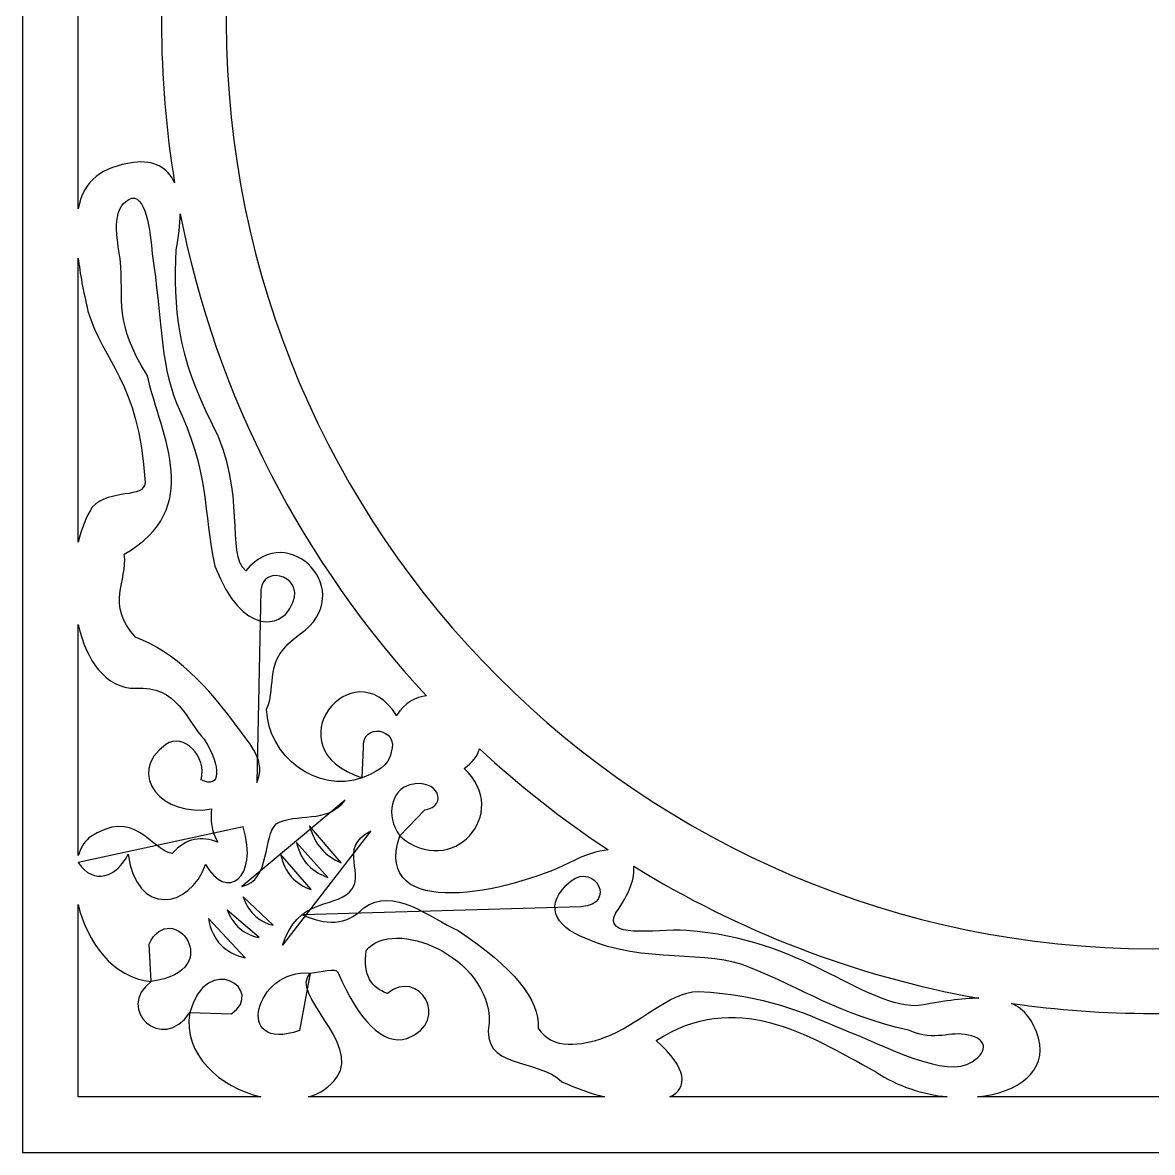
# Model space of a CAD drawing. Header units: centimetres. Extents: x -11.6 to 13.8, y -13.3 to 12.1.
# Drawn here: x -11.6 to 1.1, y -13.3 to -0.61 of the extents above; entities that cross this region are included whole.
import ezdxf

# ---------------------------------------------------------------- set-up
doc = ezdxf.new("R2010")
doc.units = ezdxf.units.CM
doc.header["$MEASUREMENT"] = 0
doc.layers.add('layer 1', color=7, linetype='Continuous')

msp = doc.modelspace()

# ---------------------------------------------------------------- linework, layer by layer
at = {"layer": 'layer 1', "color": 242}
for points, knots in [([(-11.59561, 12.09114), (-11.59561, 12.09114), (13.79754, 12.09114), (13.79754, 12.09114), (13.79754, 12.09114), (13.79754, 12.09114), (13.79754, -13.30201), (13.79754, -13.30201), (13.79754, -13.30201), (13.79754, -13.30201), (-11.59561, -13.30201), (-11.59561, -13.30201), (-11.59561, -13.30201), (-11.59561, -13.30201), (-11.59561, 12.09114), (-11.59561, 12.09114)], [0, 0, 0, 0, 0.2, 0.2, 0.2, 0.2, 0.4, 0.4, 0.4, 0.4, 0.6, 0.6, 0.6, 0.6, 1, 1, 1, 1]), ([(1.10096, 9.80159), (6.83296, 9.80159), (11.50799, 5.12656), (11.50799, -0.60544), (11.50799, -0.60544), (11.50799, -6.33743), (6.83296, -11.01246), (1.10096, -11.01246), (1.10096, -11.01246), (-4.63103, -11.01246), (-9.30606, -6.33743), (-9.30606, -0.60544), (-9.30606, -0.60544), (-9.30606, 5.12656), (-4.63103, 9.80159), (1.10096, 9.80159)], [0, 0, 0, 0, 0.2, 0.2, 0.2, 0.2, 0.4, 0.4, 0.4, 0.4, 0.6, 0.6, 0.6, 0.6, 1, 1, 1, 1]), ([(-10.97119, -2.69802), (-10.90847, -2.37064), (-10.70306, -2.23089), (-10.34956, -2.17698), (-10.34956, -2.17698), (-10.1156, -2.14881), (-9.9651, -2.23521), (-9.8878, -2.40585), (-9.8878, -2.40585), (-9.98381, -1.81949), (-10.03456, -1.21824), (-10.03456, -0.60544), (-10.03456, -0.60544), (-10.03456, 0.01015), (-9.98334, 0.61406), (-9.88647, 1.20295), (-9.88647, 1.20295), (-9.96338, 1.03039), (-10.11427, 0.94287), (-10.34956, 0.9712), (-10.34956, 0.9712), (-10.70306, 1.02511), (-10.90847, 1.16487), (-10.97119, 1.49226), (-10.97119, 1.49226), (-10.97119, 1.49226), (-10.97119, -2.69802), (-10.97119, -2.69802)], [0, 0, 0, 0, 0.125, 0.125, 0.125, 0.125, 0.25, 0.25, 0.25, 0.25, 0.375, 0.375, 0.375, 0.375, 0.5, 0.5, 0.5, 0.5, 0.625, 0.625, 0.625, 0.625, 0.75, 0.75, 0.75, 0.75, 1, 1, 1, 1]), ([(-8.91771, -6.9802), (-8.89791, -6.68196), (-8.36755, -6.8299), (-8.59347, -7.18789), (-8.59347, -7.18789), (-8.68383, -7.37921), (-9.11705, -7.5292), (-9.43406, -6.7154), (-9.43406, -6.7154), (-9.56592, -6.1019), (-9.49546, -5.65773), (-9.86567, -4.8809), (-9.86567, -4.8809), (-10.05742, -4.40628), (-10.0267, -3.91364), (-10.14036, -3.20473), (-10.14036, -3.20473), (-10.15584, -2.96239), (-10.21304, -2.49383), (-10.4028, -2.59198), (-10.4028, -2.59198), (-10.60305, -2.70011), (-10.53296, -3.03652), (-10.49892, -3.2588), (-10.49892, -3.2588), (-10.45588, -3.73814), (-10.57009, -3.97493), (-10.19462, -4.5684), (-10.19462, -4.5684), (-10.03188, -5.2841), (-9.55391, -6.05665), (-10.45294, -6.58088), (-10.45294, -6.58088), (-10.41089, -6.89126), (-10.66921, -7.13556), (-10.32679, -7.51202), (-10.32679, -7.51202), (-9.89765, -7.6688), (-9.49998, -8.07361), (-9.18538, -8.52126), (-9.18538, -8.52126), (-9.02957, -8.7193), (-8.85743, -8.9153), (-8.96311, -9.14603), (-8.96311, -9.14603), (-8.96311, -9.14603), (-8.91771, -6.9802), (-8.91771, -6.9802)], [0, 0, 0, 0, 0.07692308, 0.07692308, 0.07692308, 0.07692308, 0.15384615, 0.15384615, 0.15384615, 0.15384615, 0.23076923, 0.23076923, 0.23076923, 0.23076923, 0.30769231, 0.30769231, 0.30769231, 0.30769231, 0.38461538, 0.38461538, 0.38461538, 0.38461538, 0.46153846, 0.46153846, 0.46153846, 0.46153846, 0.53846154, 0.53846154, 0.53846154, 0.53846154, 0.61538462, 0.61538462, 0.61538462, 0.61538462, 0.69230769, 0.69230769, 0.69230769, 0.69230769, 0.76923077, 0.76923077, 0.76923077, 0.76923077, 0.84615385, 0.84615385, 0.84615385, 0.84615385, 1, 1, 1, 1]), ([(-9.82501, -2.75455), (-9.82474, -2.87483), (-9.83973, -3.01042), (-9.86889, -3.15804), (-9.86889, -3.15804), (-9.89692, -3.81208), (-9.86087, -4.3456), (-9.46035, -5.12017), (-9.46035, -5.12017), (-9.06793, -5.88337), (-9.31833, -6.57291), (-9.08661, -6.76695), (-9.08661, -6.76695), (-8.61063, -6.17407), (-7.80773, -7.00748), (-8.47929, -7.47939), (-8.47929, -7.47939), (-8.90519, -7.77309), (-8.72845, -8.04), (-8.85303, -8.3203), (-8.85303, -8.3203), (-8.84223, -8.84933), (-8.28366, -9.27511), (-7.77853, -9.09114), (-7.77853, -9.09114), (-8.81079, -8.76851), (-7.88414, -7.61605), (-7.39311, -8.39038), (-7.39311, -8.39038), (-7.29916, -8.24919), (-7.17873, -8.18425), (-7.05561, -8.17227), (-7.05561, -8.17227), (-8.43696, -6.68438), (-9.41826, -4.82058), (-9.82501, -2.75455)], [0, 0, 0, 0, 0.1, 0.1, 0.1, 0.1, 0.2, 0.2, 0.2, 0.2, 0.3, 0.3, 0.3, 0.3, 0.4, 0.4, 0.4, 0.4, 0.5, 0.5, 0.5, 0.5, 0.6, 0.6, 0.6, 0.6, 0.7, 0.7, 0.7, 0.7, 0.8, 0.8, 0.8, 0.8, 1, 1, 1, 1]), ([(-10.97119, -6.44552), (-10.93622, -6.29549), (-10.88319, -6.15944), (-10.81204, -6.05109), (-10.81204, -6.05109), (-10.61006, -5.83603), (-10.22729, -5.96248), (-10.21951, -5.77421), (-10.21951, -5.77421), (-10.29301, -4.61625), (-10.68792, -4.43592), (-10.86187, -3.84712), (-10.86187, -3.84712), (-10.91385, -3.61989), (-10.95035, -3.42245), (-10.97119, -3.25097), (-10.97119, -3.25097), (-10.97119, -3.25097), (-10.97119, -6.44552), (-10.97119, -6.44552)], [0, 0, 0, 0, 0.16666667, 0.16666667, 0.16666667, 0.16666667, 0.33333333, 0.33333333, 0.33333333, 0.33333333, 0.5, 0.5, 0.5, 0.5, 0.66666667, 0.66666667, 0.66666667, 0.66666667, 1, 1, 1, 1]), ([(-10.97119, -9.96724), (-10.94537, -9.88639), (-10.90548, -9.81795), (-10.8505, -9.76854), (-10.8505, -9.76854), (-10.33583, -9.41178), (-10.16267, -9.89872), (-9.91584, -9.94373), (-9.91584, -9.94373), (-9.75431, -9.76418), (-9.58134, -9.7448), (-9.40195, -9.81526), (-9.40195, -9.81526), (-9.47554, -9.69068), (-9.48774, -9.5661), (-9.47203, -9.44152), (-9.47203, -9.44152), (-10.01389, -9.54504), (-10.45081, -9.05593), (-9.98592, -8.7174), (-9.98592, -8.7174), (-9.78612, -8.57494), (-9.51952, -8.85889), (-9.58882, -9.1145), (-9.58882, -9.1145), (-9.36616, -9.23056), (-9.36119, -8.96711), (-9.55378, -8.659), (-9.55378, -8.659), (-9.74377, -8.46824), (-9.8601, -8.04312), (-10.32462, -8.08672), (-10.32462, -8.08672), (-10.66494, -8.08868), (-10.87991, -7.77033), (-10.97119, -7.37039), (-10.97119, -7.37039), (-10.97119, -7.37039), (-10.97119, -9.96724), (-10.97119, -9.96724)], [0, 0, 0, 0, 0.09090909, 0.09090909, 0.09090909, 0.09090909, 0.18181818, 0.18181818, 0.18181818, 0.18181818, 0.27272727, 0.27272727, 0.27272727, 0.27272727, 0.36363636, 0.36363636, 0.36363636, 0.36363636, 0.45454545, 0.45454545, 0.45454545, 0.45454545, 0.54545455, 0.54545455, 0.54545455, 0.54545455, 0.63636364, 0.63636364, 0.63636364, 0.63636364, 0.72727273, 0.72727273, 0.72727273, 0.72727273, 0.81818182, 0.81818182, 0.81818182, 0.81818182, 1, 1, 1, 1]), ([(-7.77853, -9.09114), (-7.51859, -8.99493), (-7.47053, -8.89871), (-7.45275, -8.80249), (-7.45275, -8.80249), (-7.35899, -8.53451), (-7.7882, -8.4649), (-7.76523, -8.75315), (-7.76523, -8.75315), (-7.76523, -8.75315), (-7.77853, -9.09114), (-7.77853, -9.09114)], [0, 0, 0, 0, 0.25, 0.25, 0.25, 0.25, 0.5, 0.5, 0.5, 0.5, 1, 1, 1, 1]), ([(-6.46207, -8.76556), (-6.48307, -8.84622), (-6.53705, -8.92286), (-6.63396, -8.98602), (-6.63396, -8.98602), (-6.09173, -9.48686), (-6.77285, -10.25104), (-7.35807, -9.74518), (-7.35807, -9.74518), (-7.67322, -10.72526), (-6.10566, -10.3745), (-5.45434, -10.04884), (-5.45434, -10.04884), (-5.27909, -9.95771), (-5.13039, -9.91138), (-5.01381, -9.90322), (-5.01381, -9.90322), (-5.52769, -9.56372), (-6.01211, -9.18303), (-6.46207, -8.76556)], [0, 0, 0, 0, 0.16666667, 0.16666667, 0.16666667, 0.16666667, 0.33333333, 0.33333333, 0.33333333, 0.33333333, 0.5, 0.5, 0.5, 0.5, 0.66666667, 0.66666667, 0.66666667, 0.66666667, 1, 1, 1, 1]), ([(-7.35807, -9.74518), (-7.52326, -9.50839), (-7.44792, -9.22568), (-7.24305, -9.17254), (-7.24305, -9.17254), (-6.92372, -9.08346), (-6.80585, -9.41513), (-7.07447, -9.45213), (-7.07447, -9.45213), (-7.07447, -9.45213), (-7.35807, -9.74518), (-7.35807, -9.74518)], [0, 0, 0, 0, 0.25, 0.25, 0.25, 0.25, 0.5, 0.5, 0.5, 0.5, 1, 1, 1, 1]), ([(-7.97128, -9.34256), (-8.16575, -9.61435), (-8.52891, -9.47846), (-8.74447, -9.60966), (-8.74447, -9.60966), (-8.89442, -9.73853), (-8.80538, -10.24695), (-9.13106, -10.31256), (-9.13106, -10.31256), (-9.13106, -10.31256), (-7.97128, -9.34256), (-7.97128, -9.34256)], [0, 0, 0, 0, 0.25, 0.25, 0.25, 0.25, 0.5, 0.5, 0.5, 0.5, 1, 1, 1, 1]), ([(-9.11725, -9.64359), (-8.9378, -10.22715), (-9.3083, -10.47761), (-9.54011, -10.06645), (-9.54011, -10.06645), (-9.71569, -10.56465), (-10.31717, -10.65943), (-10.4077, -9.9498), (-10.4077, -9.9498), (-10.53043, -10.20006), (-10.79611, -10.30968), (-10.97119, -10.04519), (-10.97119, -10.04519), (-10.97119, -10.04519), (-9.11725, -9.64359), (-9.11725, -9.64359)], [0, 0, 0, 0, 0.2, 0.2, 0.2, 0.2, 0.4, 0.4, 0.4, 0.4, 0.6, 0.6, 0.6, 0.6, 1, 1, 1, 1]), ([(-8.01379, -10.04878), (-8.192, -9.97541), (-8.31499, -9.84124), (-8.37019, -9.63368), (-8.37019, -9.63368), (-8.37019, -9.63368), (-8.01379, -10.04878), (-8.01379, -10.04878)], [0, 0, 0, 0, 0.33333333, 0.33333333, 0.33333333, 0.33333333, 1, 1, 1, 1]), ([(-7.6831, -9.68698), (-8.065, -9.88848), (-7.72293, -10.18838), (-7.92208, -10.37582), (-7.92208, -10.37582), (-8.11655, -10.56091), (-8.50079, -10.44376), (-8.67418, -10.97328), (-8.67418, -10.97328), (-8.67418, -10.97328), (-7.6831, -9.68698), (-7.6831, -9.68698)], [0, 0, 0, 0, 0.25, 0.25, 0.25, 0.25, 0.5, 0.5, 0.5, 0.5, 1, 1, 1, 1]), ([(-8.16474, -10.21231), (-8.32154, -10.15097), (-8.461, -10.05882), (-8.51695, -9.81817), (-8.51695, -9.81817), (-8.51695, -9.81817), (-8.16474, -10.21231), (-8.16474, -10.21231)], [0, 0, 0, 0, 0.33333333, 0.33333333, 0.33333333, 0.33333333, 1, 1, 1, 1]), ([(-8.35342, -10.34648), (-8.53512, -10.28778), (-8.64972, -10.1564), (-8.69724, -9.95234), (-8.69724, -9.95234), (-8.69724, -9.95234), (-8.35342, -10.34648), (-8.35342, -10.34648)], [0, 0, 0, 0, 0.33333333, 0.33333333, 0.33333333, 0.33333333, 1, 1, 1, 1]), ([(-5.31841, -10.54355), (-4.91059, -10.50976), (-5.16788, -10.04435), (-5.43092, -10.25004), (-5.43092, -10.25004), (-5.74815, -10.51175), (-5.6242, -10.75797), (-5.27439, -10.89576), (-5.27439, -10.89576), (-4.60095, -11.19742), (-3.90306, -11.0099), (-3.4155, -11.2284), (-3.4155, -11.2284), (-2.82362, -11.46211), (-2.43782, -11.74608), (-1.63984, -11.92952), (-1.63984, -11.92952), (-1.32445, -12.0633), (-1.17997, -11.93068), (-0.96511, -11.98404), (-0.96511, -11.98404), (-0.76885, -12.02368), (-0.73009, -12.1538), (-0.92422, -12.28392), (-0.92422, -12.28392), (-1.21435, -12.48294), (-1.90158, -12.10391), (-2.38273, -11.91589), (-2.38273, -11.91589), (-2.85793, -11.71772), (-3.22611, -11.53712), (-4.00481, -11.49333), (-4.00481, -11.49333), (-4.33684, -11.50011), (-4.67389, -11.87383), (-5.06121, -12.0113), (-5.06121, -12.0113), (-5.30827, -12.10204), (-5.64579, -12.15576), (-5.80237, -11.90506), (-5.80237, -11.90506), (-5.78059, -11.58672), (-6.0805, -11.22146), (-6.70211, -10.80929), (-6.70211, -10.80929), (-7.02045, -10.66352), (-7.42927, -10.31167), (-7.7627, -10.55294), (-7.7627, -10.55294), (-7.96039, -10.76242), (-8.19496, -10.74565), (-8.4463, -10.63337), (-8.4463, -10.63337), (-8.4463, -10.63337), (-5.31841, -10.54355), (-5.31841, -10.54355)], [0, 0, 0, 0, 0.06666667, 0.06666667, 0.06666667, 0.06666667, 0.13333333, 0.13333333, 0.13333333, 0.13333333, 0.2, 0.2, 0.2, 0.2, 0.26666667, 0.26666667, 0.26666667, 0.26666667, 0.33333333, 0.33333333, 0.33333333, 0.33333333, 0.4, 0.4, 0.4, 0.4, 0.46666667, 0.46666667, 0.46666667, 0.46666667, 0.53333333, 0.53333333, 0.53333333, 0.53333333, 0.6, 0.6, 0.6, 0.6, 0.66666667, 0.66666667, 0.66666667, 0.66666667, 0.73333333, 0.73333333, 0.73333333, 0.73333333, 0.8, 0.8, 0.8, 0.8, 0.86666667, 0.86666667, 0.86666667, 0.86666667, 1, 1, 1, 1]), ([(-4.72762, -10.08626), (-4.71062, -10.20995), (-4.77242, -10.39019), (-4.92877, -10.60945), (-4.92877, -10.60945), (-5.08589, -10.90999), (-4.50645, -10.78869), (-4.13458, -10.808), (-4.13458, -10.808), (-2.81716, -10.90408), (-2.21889, -11.62735), (-1.55099, -11.65648), (-1.55099, -11.65648), (-1.26784, -11.60491), (-1.03782, -11.57158), (-0.85123, -11.56893), (-0.85123, -11.56893), (-2.25005, -11.31971), (-3.55988, -10.80778), (-4.72762, -10.08626)], [0, 0, 0, 0, 0.16666667, 0.16666667, 0.16666667, 0.16666667, 0.33333333, 0.33333333, 0.33333333, 0.33333333, 0.5, 0.5, 0.5, 0.5, 0.66666667, 0.66666667, 0.66666667, 0.66666667, 1, 1, 1, 1]), ([(-8.91895, -12.67759), (-9.37277, -12.56733), (-9.79901, -12.20564), (-9.7173, -11.73066), (-9.7173, -11.73066), (-10.02212, -12.19658), (-10.56345, -11.68916), (-10.14943, -11.38028), (-10.14943, -11.38028), (-10.58357, -11.34474), (-10.87389, -10.92851), (-10.97119, -10.51715), (-10.97119, -10.51715), (-10.97119, -10.51715), (-10.97119, -12.67759), (-10.97119, -12.67759), (-10.97119, -12.67759), (-10.97119, -12.67759), (-8.91895, -12.67759), (-8.91895, -12.67759)], [0, 0, 0, 0, 0.16666667, 0.16666667, 0.16666667, 0.16666667, 0.33333333, 0.33333333, 0.33333333, 0.33333333, 0.5, 0.5, 0.5, 0.5, 0.66666667, 0.66666667, 0.66666667, 0.66666667, 1, 1, 1, 1]), ([(-10.14943, -11.38028), (-9.27544, -11.25948), (-9.92295, -10.42298), (-10.1744, -10.9632), (-10.1744, -10.9632), (-10.1744, -10.9632), (-10.14943, -11.38028), (-10.14943, -11.38028)], [0, 0, 0, 0, 0.33333333, 0.33333333, 0.33333333, 0.33333333, 1, 1, 1, 1]), ([(-8.77844, -10.74783), (-8.90964, -10.72858), (-9.05408, -10.61784), (-9.11788, -10.43006), (-9.11788, -10.43006), (-9.11788, -10.43006), (-8.77844, -10.74783), (-8.77844, -10.74783)], [0, 0, 0, 0, 0.33333333, 0.33333333, 0.33333333, 0.33333333, 1, 1, 1, 1]), ([(-8.93733, -10.88866), (-9.15436, -10.83953), (-9.23606, -10.71426), (-9.29843, -10.57811), (-9.29843, -10.57811), (-9.29843, -10.57811), (-8.93733, -10.88866), (-8.93733, -10.88866)], [0, 0, 0, 0, 0.33333333, 0.33333333, 0.33333333, 0.33333333, 1, 1, 1, 1]), ([(-5.05526, -12.67759), (-5.20716, -12.64032), (-5.36988, -12.58415), (-5.53561, -12.50781), (-5.53561, -12.50781), (-5.80759, -12.24041), (-6.45452, -12.37141), (-6.35155, -11.84623), (-6.35155, -11.84623), (-6.33681, -11.09377), (-7.43546, -10.65311), (-7.73532, -11.03342), (-7.73532, -11.03342), (-7.76727, -11.32455), (-7.67795, -11.44754), (-7.4948, -11.51685), (-7.4948, -11.51685), (-7.1519, -11.22119), (-6.76212, -11.82057), (-7.27632, -12.02265), (-7.27632, -12.02265), (-7.54509, -12.10358), (-7.8196, -11.82048), (-8.05148, -11.27727), (-8.05148, -11.27727), (-8.07535, -11.22136), (-8.24458, -11.27808), (-8.36249, -11.28685), (-8.36249, -11.28685), (-8.60277, -11.52293), (-7.79193, -12.06965), (-8.06335, -12.45706), (-8.06335, -12.45706), (-8.14017, -12.56703), (-8.25218, -12.63887), (-8.38229, -12.67759), (-8.38229, -12.67759), (-8.38229, -12.67759), (-5.05526, -12.67759), (-5.05526, -12.67759)], [0, 0, 0, 0, 0.09090909, 0.09090909, 0.09090909, 0.09090909, 0.18181818, 0.18181818, 0.18181818, 0.18181818, 0.27272727, 0.27272727, 0.27272727, 0.27272727, 0.36363636, 0.36363636, 0.36363636, 0.36363636, 0.45454545, 0.45454545, 0.45454545, 0.45454545, 0.54545455, 0.54545455, 0.54545455, 0.54545455, 0.63636364, 0.63636364, 0.63636364, 0.63636364, 0.72727273, 0.72727273, 0.72727273, 0.72727273, 0.81818182, 0.81818182, 0.81818182, 0.81818182, 1, 1, 1, 1]), ([(-9.09621, -11.11616), (-9.31468, -11.0629), (-9.46273, -10.92749), (-9.50787, -10.672), (-9.50787, -10.672), (-9.50787, -10.672), (-9.09621, -11.11616), (-9.09621, -11.11616)], [0, 0, 0, 0, 0.33333333, 0.33333333, 0.33333333, 0.33333333, 1, 1, 1, 1]), ([(-9.7173, -11.73066), (-9.52457, -11.03254), (-8.85796, -11.47906), (-9.24849, -11.74331), (-9.24849, -11.74331), (-9.24849, -11.74331), (-9.7173, -11.73066), (-9.7173, -11.73066)], [0, 0, 0, 0, 0.33333333, 0.33333333, 0.33333333, 0.33333333, 1, 1, 1, 1]), ([(-8.36249, -11.28685), (-8.98037, -11.22907), (-9.23907, -12.1918), (-8.48296, -11.93286), (-8.48296, -11.93286), (-8.48296, -11.93286), (-8.36249, -11.28685), (-8.36249, -11.28685)], [0, 0, 0, 0, 0.33333333, 0.33333333, 0.33333333, 0.33333333, 1, 1, 1, 1]), ([(-1.20456, -12.67759), (-1.47589, -12.651), (-1.7609, -12.56135), (-2.00721, -12.39754), (-2.00721, -12.39754), (-2.80023, -11.96209), (-3.5747, -11.47245), (-4.47709, -12.0447), (-4.47709, -12.0447), (-4.11642, -12.36087), (-4.11775, -12.58041), (-4.32074, -12.67759), (-4.32074, -12.67759), (-4.32074, -12.67759), (-1.20456, -12.67759), (-1.20456, -12.67759)], [0, 0, 0, 0, 0.2, 0.2, 0.2, 0.2, 0.4, 0.4, 0.4, 0.4, 0.6, 0.6, 0.6, 0.6, 1, 1, 1, 1]), ([(-0.17827, -12.0197), (-0.07506, -12.38899), (-0.40937, -12.63023), (-0.86429, -12.67759), (-0.86429, -12.67759), (-0.86429, -12.67759), (3.06721, -12.67759), (3.06721, -12.67759), (3.06721, -12.67759), (2.61229, -12.63023), (2.27798, -12.38899), (2.38119, -12.0197), (2.38119, -12.0197), (2.44222, -11.81573), (2.53862, -11.69213), (2.68682, -11.62717), (2.68682, -11.62717), (2.1686, -11.70167), (1.63925, -11.74096), (1.10096, -11.74096), (1.10096, -11.74096), (0.56318, -11.74096), (0.03432, -11.70174), (-0.48345, -11.62737), (-0.48345, -11.62737), (-0.33549, -11.69239), (-0.23923, -11.81594), (-0.17827, -12.0197)], [0, 0, 0, 0, 0.125, 0.125, 0.125, 0.125, 0.25, 0.25, 0.25, 0.25, 0.375, 0.375, 0.375, 0.375, 0.5, 0.5, 0.5, 0.5, 0.625, 0.625, 0.625, 0.625, 0.75, 0.75, 0.75, 0.75, 1, 1, 1, 1])]:
    msp.add_open_spline(points, degree=3, knots=knots, dxfattribs=at)
at = {"layer": 'layer 1', "color": 242, "lineweight": 9}
for points, knots in [([(-11.59561, 12.09114), (-11.59561, 12.09114), (13.79754, 12.09114), (13.79754, 12.09114), (13.79754, 12.09114), (13.79754, 12.09114), (13.79754, -13.30201), (13.79754, -13.30201), (13.79754, -13.30201), (13.79754, -13.30201), (-11.59561, -13.30201), (-11.59561, -13.30201), (-11.59561, -13.30201), (-11.59561, -13.30201), (-11.59561, 12.09114), (-11.59561, 12.09114)], [0, 0, 0, 0, 0.2, 0.2, 0.2, 0.2, 0.4, 0.4, 0.4, 0.4, 0.6, 0.6, 0.6, 0.6, 1, 1, 1, 1]), ([(1.10096, 9.80159), (6.83296, 9.80159), (11.50799, 5.12656), (11.50799, -0.60544), (11.50799, -0.60544), (11.50799, -6.33743), (6.83296, -11.01246), (1.10096, -11.01246), (1.10096, -11.01246), (-4.63103, -11.01246), (-9.30606, -6.33743), (-9.30606, -0.60544), (-9.30606, -0.60544), (-9.30606, 5.12656), (-4.63103, 9.80159), (1.10096, 9.80159)], [0, 0, 0, 0, 0.2, 0.2, 0.2, 0.2, 0.4, 0.4, 0.4, 0.4, 0.6, 0.6, 0.6, 0.6, 1, 1, 1, 1]), ([(-10.97119, -2.69802), (-10.90847, -2.37064), (-10.70306, -2.23089), (-10.34956, -2.17698), (-10.34956, -2.17698), (-10.1156, -2.14881), (-9.9651, -2.23521), (-9.8878, -2.40585), (-9.8878, -2.40585), (-9.98381, -1.81949), (-10.03456, -1.21824), (-10.03456, -0.60544), (-10.03456, -0.60544), (-10.03456, 0.01015), (-9.98334, 0.61406), (-9.88647, 1.20295), (-9.88647, 1.20295), (-9.96338, 1.03039), (-10.11427, 0.94287), (-10.34956, 0.9712), (-10.34956, 0.9712), (-10.70306, 1.02511), (-10.90847, 1.16487), (-10.97119, 1.49226), (-10.97119, 1.49226), (-10.97119, 1.49226), (-10.97119, -2.69802), (-10.97119, -2.69802)], [0, 0, 0, 0, 0.125, 0.125, 0.125, 0.125, 0.25, 0.25, 0.25, 0.25, 0.375, 0.375, 0.375, 0.375, 0.5, 0.5, 0.5, 0.5, 0.625, 0.625, 0.625, 0.625, 0.75, 0.75, 0.75, 0.75, 1, 1, 1, 1]), ([(-8.91771, -6.9802), (-8.89791, -6.68196), (-8.36755, -6.8299), (-8.59347, -7.18789), (-8.59347, -7.18789), (-8.68383, -7.37921), (-9.11705, -7.5292), (-9.43406, -6.7154), (-9.43406, -6.7154), (-9.56592, -6.1019), (-9.49546, -5.65773), (-9.86567, -4.8809), (-9.86567, -4.8809), (-10.05742, -4.40628), (-10.0267, -3.91364), (-10.14036, -3.20473), (-10.14036, -3.20473), (-10.15584, -2.96239), (-10.21304, -2.49383), (-10.4028, -2.59198), (-10.4028, -2.59198), (-10.60305, -2.70011), (-10.53296, -3.03652), (-10.49892, -3.2588), (-10.49892, -3.2588), (-10.45588, -3.73814), (-10.57009, -3.97493), (-10.19462, -4.5684), (-10.19462, -4.5684), (-10.03188, -5.2841), (-9.55391, -6.05665), (-10.45294, -6.58088), (-10.45294, -6.58088), (-10.41089, -6.89126), (-10.66921, -7.13556), (-10.32679, -7.51202), (-10.32679, -7.51202), (-9.89765, -7.6688), (-9.49998, -8.07361), (-9.18538, -8.52126), (-9.18538, -8.52126), (-9.02957, -8.7193), (-8.85743, -8.9153), (-8.96311, -9.14603)], [0, 0, 0, 0, 0.08333333, 0.08333333, 0.08333333, 0.08333333, 0.16666667, 0.16666667, 0.16666667, 0.16666667, 0.25, 0.25, 0.25, 0.25, 0.33333333, 0.33333333, 0.33333333, 0.33333333, 0.41666667, 0.41666667, 0.41666667, 0.41666667, 0.5, 0.5, 0.5, 0.5, 0.58333333, 0.58333333, 0.58333333, 0.58333333, 0.66666667, 0.66666667, 0.66666667, 0.66666667, 0.75, 0.75, 0.75, 0.75, 0.83333333, 0.83333333, 0.83333333, 0.83333333, 1, 1, 1, 1]), ([(-9.82501, -2.75455), (-9.82474, -2.87483), (-9.83973, -3.01042), (-9.86889, -3.15804), (-9.86889, -3.15804), (-9.89692, -3.81208), (-9.86087, -4.3456), (-9.46035, -5.12017), (-9.46035, -5.12017), (-9.06793, -5.88337), (-9.31833, -6.57291), (-9.08661, -6.76695), (-9.08661, -6.76695), (-8.61063, -6.17407), (-7.80773, -7.00748), (-8.47929, -7.47939), (-8.47929, -7.47939), (-8.90519, -7.77309), (-8.72845, -8.04), (-8.85303, -8.3203), (-8.85303, -8.3203), (-8.84223, -8.84933), (-8.28366, -9.27511), (-7.77853, -9.09114), (-7.77853, -9.09114), (-8.81079, -8.76851), (-7.88414, -7.61605), (-7.39311, -8.39038), (-7.39311, -8.39038), (-7.29916, -8.24919), (-7.17873, -8.18425), (-7.05561, -8.17227), (-7.05561, -8.17227), (-8.43696, -6.68438), (-9.41826, -4.82058), (-9.82501, -2.75455)], [0, 0, 0, 0, 0.1, 0.1, 0.1, 0.1, 0.2, 0.2, 0.2, 0.2, 0.3, 0.3, 0.3, 0.3, 0.4, 0.4, 0.4, 0.4, 0.5, 0.5, 0.5, 0.5, 0.6, 0.6, 0.6, 0.6, 0.7, 0.7, 0.7, 0.7, 0.8, 0.8, 0.8, 0.8, 1, 1, 1, 1]), ([(-10.97119, -6.44552), (-10.93622, -6.29549), (-10.88319, -6.15944), (-10.81204, -6.05109), (-10.81204, -6.05109), (-10.61006, -5.83603), (-10.22729, -5.96248), (-10.21951, -5.77421), (-10.21951, -5.77421), (-10.29301, -4.61625), (-10.68792, -4.43592), (-10.86187, -3.84712), (-10.86187, -3.84712), (-10.91385, -3.61989), (-10.95035, -3.42245), (-10.97119, -3.25097), (-10.97119, -3.25097), (-10.97119, -3.25097), (-10.97119, -6.44552), (-10.97119, -6.44552)], [0, 0, 0, 0, 0.16666667, 0.16666667, 0.16666667, 0.16666667, 0.33333333, 0.33333333, 0.33333333, 0.33333333, 0.5, 0.5, 0.5, 0.5, 0.66666667, 0.66666667, 0.66666667, 0.66666667, 1, 1, 1, 1]), ([(-10.97119, -9.96724), (-10.94537, -9.88639), (-10.90548, -9.81795), (-10.8505, -9.76854), (-10.8505, -9.76854), (-10.33583, -9.41178), (-10.16267, -9.89872), (-9.91584, -9.94373), (-9.91584, -9.94373), (-9.75431, -9.76418), (-9.58134, -9.7448), (-9.40195, -9.81526), (-9.40195, -9.81526), (-9.47554, -9.69068), (-9.48774, -9.5661), (-9.47203, -9.44152), (-9.47203, -9.44152), (-10.01389, -9.54504), (-10.45081, -9.05593), (-9.98592, -8.7174), (-9.98592, -8.7174), (-9.78612, -8.57494), (-9.51952, -8.85889), (-9.58882, -9.1145), (-9.58882, -9.1145), (-9.36616, -9.23056), (-9.36119, -8.96711), (-9.55378, -8.659), (-9.55378, -8.659), (-9.74377, -8.46824), (-9.8601, -8.04312), (-10.32462, -8.08672), (-10.32462, -8.08672), (-10.66494, -8.08868), (-10.87991, -7.77033), (-10.97119, -7.37039), (-10.97119, -7.37039), (-10.97119, -7.37039), (-10.97119, -9.96724), (-10.97119, -9.96724)], [0, 0, 0, 0, 0.09090909, 0.09090909, 0.09090909, 0.09090909, 0.18181818, 0.18181818, 0.18181818, 0.18181818, 0.27272727, 0.27272727, 0.27272727, 0.27272727, 0.36363636, 0.36363636, 0.36363636, 0.36363636, 0.45454545, 0.45454545, 0.45454545, 0.45454545, 0.54545455, 0.54545455, 0.54545455, 0.54545455, 0.63636364, 0.63636364, 0.63636364, 0.63636364, 0.72727273, 0.72727273, 0.72727273, 0.72727273, 0.81818182, 0.81818182, 0.81818182, 0.81818182, 1, 1, 1, 1]), ([(-7.77853, -9.09114), (-7.51859, -8.99493), (-7.47053, -8.89871), (-7.45275, -8.80249), (-7.45275, -8.80249), (-7.35899, -8.53451), (-7.7882, -8.4649), (-7.76523, -8.75315)], [0, 0, 0, 0, 0.33333333, 0.33333333, 0.33333333, 0.33333333, 1, 1, 1, 1]), ([(-6.46207, -8.76556), (-6.48307, -8.84622), (-6.53705, -8.92286), (-6.63396, -8.98602), (-6.63396, -8.98602), (-6.09173, -9.48686), (-6.77285, -10.25104), (-7.35807, -9.74518), (-7.35807, -9.74518), (-7.67322, -10.72526), (-6.10566, -10.3745), (-5.45434, -10.04884), (-5.45434, -10.04884), (-5.27909, -9.95771), (-5.13039, -9.91138), (-5.01381, -9.90322), (-5.01381, -9.90322), (-5.52769, -9.56372), (-6.01211, -9.18303), (-6.46207, -8.76556)], [0, 0, 0, 0, 0.16666667, 0.16666667, 0.16666667, 0.16666667, 0.33333333, 0.33333333, 0.33333333, 0.33333333, 0.5, 0.5, 0.5, 0.5, 0.66666667, 0.66666667, 0.66666667, 0.66666667, 1, 1, 1, 1]), ([(-7.35807, -9.74518), (-7.52326, -9.50839), (-7.44792, -9.22568), (-7.24305, -9.17254), (-7.24305, -9.17254), (-6.92372, -9.08346), (-6.80585, -9.41513), (-7.07447, -9.45213)], [0, 0, 0, 0, 0.33333333, 0.33333333, 0.33333333, 0.33333333, 1, 1, 1, 1]), ([(-7.97128, -9.34256), (-8.16575, -9.61435), (-8.52891, -9.47846), (-8.74447, -9.60966), (-8.74447, -9.60966), (-8.89442, -9.73853), (-8.80538, -10.24695), (-9.13106, -10.31256)], [0, 0, 0, 0, 0.33333333, 0.33333333, 0.33333333, 0.33333333, 1, 1, 1, 1]), ([(-9.11725, -9.64359), (-8.9378, -10.22715), (-9.3083, -10.47761), (-9.54011, -10.06645), (-9.54011, -10.06645), (-9.71569, -10.56465), (-10.31717, -10.65943), (-10.4077, -9.9498), (-10.4077, -9.9498), (-10.53043, -10.20006), (-10.79611, -10.30968), (-10.97119, -10.04519)], [0, 0, 0, 0, 0.25, 0.25, 0.25, 0.25, 0.5, 0.5, 0.5, 0.5, 1, 1, 1, 1]), ([(-7.6831, -9.68698), (-8.065, -9.88848), (-7.72293, -10.18838), (-7.92208, -10.37582), (-7.92208, -10.37582), (-8.11655, -10.56091), (-8.50079, -10.44376), (-8.67418, -10.97328)], [0, 0, 0, 0, 0.33333333, 0.33333333, 0.33333333, 0.33333333, 1, 1, 1, 1]), ([(-5.31841, -10.54355), (-4.91059, -10.50976), (-5.16788, -10.04435), (-5.43092, -10.25004), (-5.43092, -10.25004), (-5.74815, -10.51175), (-5.6242, -10.75797), (-5.27439, -10.89576), (-5.27439, -10.89576), (-4.60095, -11.19742), (-3.90306, -11.0099), (-3.4155, -11.2284), (-3.4155, -11.2284), (-2.82362, -11.46211), (-2.43782, -11.74608), (-1.63984, -11.92952), (-1.63984, -11.92952), (-1.32445, -12.0633), (-1.17997, -11.93068), (-0.96511, -11.98404), (-0.96511, -11.98404), (-0.76885, -12.02368), (-0.73009, -12.1538), (-0.92422, -12.28392), (-0.92422, -12.28392), (-1.21435, -12.48294), (-1.90158, -12.10391), (-2.38273, -11.91589), (-2.38273, -11.91589), (-2.85793, -11.71772), (-3.22611, -11.53712), (-4.00481, -11.49333), (-4.00481, -11.49333), (-4.33684, -11.50011), (-4.67389, -11.87383), (-5.06121, -12.0113), (-5.06121, -12.0113), (-5.30827, -12.10204), (-5.64579, -12.15576), (-5.80237, -11.90506), (-5.80237, -11.90506), (-5.78059, -11.58672), (-6.0805, -11.22146), (-6.70211, -10.80929), (-6.70211, -10.80929), (-7.02045, -10.66352), (-7.42927, -10.31167), (-7.7627, -10.55294), (-7.7627, -10.55294), (-7.96039, -10.76242), (-8.19496, -10.74565), (-8.4463, -10.63337)], [0, 0, 0, 0, 0.07142857, 0.07142857, 0.07142857, 0.07142857, 0.14285714, 0.14285714, 0.14285714, 0.14285714, 0.21428571, 0.21428571, 0.21428571, 0.21428571, 0.28571429, 0.28571429, 0.28571429, 0.28571429, 0.35714286, 0.35714286, 0.35714286, 0.35714286, 0.42857143, 0.42857143, 0.42857143, 0.42857143, 0.5, 0.5, 0.5, 0.5, 0.57142857, 0.57142857, 0.57142857, 0.57142857, 0.64285714, 0.64285714, 0.64285714, 0.64285714, 0.71428571, 0.71428571, 0.71428571, 0.71428571, 0.78571429, 0.78571429, 0.78571429, 0.78571429, 0.85714286, 0.85714286, 0.85714286, 0.85714286, 1, 1, 1, 1]), ([(-4.72762, -10.08626), (-4.71062, -10.20995), (-4.77242, -10.39019), (-4.92877, -10.60945), (-4.92877, -10.60945), (-5.08589, -10.90999), (-4.50645, -10.78869), (-4.13458, -10.808), (-4.13458, -10.808), (-2.81716, -10.90408), (-2.21889, -11.62735), (-1.55099, -11.65648), (-1.55099, -11.65648), (-1.26784, -11.60491), (-1.03782, -11.57158), (-0.85123, -11.56893), (-0.85123, -11.56893), (-2.25005, -11.31971), (-3.55988, -10.80778), (-4.72762, -10.08626)], [0, 0, 0, 0, 0.16666667, 0.16666667, 0.16666667, 0.16666667, 0.33333333, 0.33333333, 0.33333333, 0.33333333, 0.5, 0.5, 0.5, 0.5, 0.66666667, 0.66666667, 0.66666667, 0.66666667, 1, 1, 1, 1]), ([(-8.91895, -12.67759), (-9.37277, -12.56733), (-9.79901, -12.20564), (-9.7173, -11.73066), (-9.7173, -11.73066), (-10.02212, -12.19658), (-10.56345, -11.68916), (-10.14943, -11.38028), (-10.14943, -11.38028), (-10.58357, -11.34474), (-10.87389, -10.92851), (-10.97119, -10.51715), (-10.97119, -10.51715), (-10.97119, -10.51715), (-10.97119, -12.67759), (-10.97119, -12.67759), (-10.97119, -12.67759), (-10.97119, -12.67759), (-8.91895, -12.67759), (-8.91895, -12.67759)], [0, 0, 0, 0, 0.16666667, 0.16666667, 0.16666667, 0.16666667, 0.33333333, 0.33333333, 0.33333333, 0.33333333, 0.5, 0.5, 0.5, 0.5, 0.66666667, 0.66666667, 0.66666667, 0.66666667, 1, 1, 1, 1]), ([(-5.05526, -12.67759), (-5.20716, -12.64032), (-5.36988, -12.58415), (-5.53561, -12.50781), (-5.53561, -12.50781), (-5.80759, -12.24041), (-6.45452, -12.37141), (-6.35155, -11.84623), (-6.35155, -11.84623), (-6.33681, -11.09377), (-7.43546, -10.65311), (-7.73532, -11.03342), (-7.73532, -11.03342), (-7.76727, -11.32455), (-7.67795, -11.44754), (-7.4948, -11.51685), (-7.4948, -11.51685), (-7.1519, -11.22119), (-6.76212, -11.82057), (-7.27632, -12.02265), (-7.27632, -12.02265), (-7.54509, -12.10358), (-7.8196, -11.82048), (-8.05148, -11.27727), (-8.05148, -11.27727), (-8.07535, -11.22136), (-8.24458, -11.27808), (-8.36249, -11.28685), (-8.36249, -11.28685), (-8.60277, -11.52293), (-7.79193, -12.06965), (-8.06335, -12.45706), (-8.06335, -12.45706), (-8.14017, -12.56703), (-8.25218, -12.63887), (-8.38229, -12.67759), (-8.38229, -12.67759), (-8.38229, -12.67759), (-5.05526, -12.67759), (-5.05526, -12.67759)], [0, 0, 0, 0, 0.09090909, 0.09090909, 0.09090909, 0.09090909, 0.18181818, 0.18181818, 0.18181818, 0.18181818, 0.27272727, 0.27272727, 0.27272727, 0.27272727, 0.36363636, 0.36363636, 0.36363636, 0.36363636, 0.45454545, 0.45454545, 0.45454545, 0.45454545, 0.54545455, 0.54545455, 0.54545455, 0.54545455, 0.63636364, 0.63636364, 0.63636364, 0.63636364, 0.72727273, 0.72727273, 0.72727273, 0.72727273, 0.81818182, 0.81818182, 0.81818182, 0.81818182, 1, 1, 1, 1]), ([(-1.20456, -12.67759), (-1.47589, -12.651), (-1.7609, -12.56135), (-2.00721, -12.39754), (-2.00721, -12.39754), (-2.80023, -11.96209), (-3.5747, -11.47245), (-4.47709, -12.0447), (-4.47709, -12.0447), (-4.11642, -12.36087), (-4.11775, -12.58041), (-4.32074, -12.67759), (-4.32074, -12.67759), (-4.32074, -12.67759), (-1.20456, -12.67759), (-1.20456, -12.67759)], [0, 0, 0, 0, 0.2, 0.2, 0.2, 0.2, 0.4, 0.4, 0.4, 0.4, 0.6, 0.6, 0.6, 0.6, 1, 1, 1, 1]), ([(-0.17827, -12.0197), (-0.07506, -12.38899), (-0.40937, -12.63023), (-0.86429, -12.67759), (-0.86429, -12.67759), (-0.86429, -12.67759), (3.06721, -12.67759), (3.06721, -12.67759), (3.06721, -12.67759), (2.61229, -12.63023), (2.27798, -12.38899), (2.38119, -12.0197), (2.38119, -12.0197), (2.44222, -11.81573), (2.53862, -11.69213), (2.68682, -11.62717), (2.68682, -11.62717), (2.1686, -11.70167), (1.63925, -11.74096), (1.10096, -11.74096), (1.10096, -11.74096), (0.56318, -11.74096), (0.03432, -11.70174), (-0.48345, -11.62737), (-0.48345, -11.62737), (-0.33549, -11.69239), (-0.23923, -11.81594), (-0.17827, -12.0197)], [0, 0, 0, 0, 0.125, 0.125, 0.125, 0.125, 0.25, 0.25, 0.25, 0.25, 0.375, 0.375, 0.375, 0.375, 0.5, 0.5, 0.5, 0.5, 0.625, 0.625, 0.625, 0.625, 0.75, 0.75, 0.75, 0.75, 1, 1, 1, 1])]:
    msp.add_open_spline(points, degree=3, knots=knots, dxfattribs=at)
for points in [[(-8.01379, -10.04878), (-8.192, -9.97541), (-8.31499, -9.84124), (-8.37019, -9.63368)], [(-8.16474, -10.21231), (-8.32154, -10.15097), (-8.461, -10.05882), (-8.51695, -9.81817)], [(-8.35342, -10.34648), (-8.53512, -10.28778), (-8.64972, -10.1564), (-8.69724, -9.95234)], [(-10.14943, -11.38028), (-9.27544, -11.25948), (-9.92295, -10.42298), (-10.1744, -10.9632)], [(-8.77844, -10.74783), (-8.90964, -10.72858), (-9.05408, -10.61784), (-9.11788, -10.43006)], [(-8.93733, -10.88866), (-9.15436, -10.83953), (-9.23606, -10.71426), (-9.29843, -10.57811)], [(-9.09621, -11.11616), (-9.31468, -11.0629), (-9.46273, -10.92749), (-9.50787, -10.672)], [(-9.7173, -11.73066), (-9.52457, -11.03254), (-8.85796, -11.47906), (-9.24849, -11.74331)], [(-8.36249, -11.28685), (-8.98037, -11.22907), (-9.23907, -12.1918), (-8.48296, -11.93286)]]:
    msp.add_open_spline(points, degree=3, dxfattribs=at)

doc.saveas('drawing.dxf')
